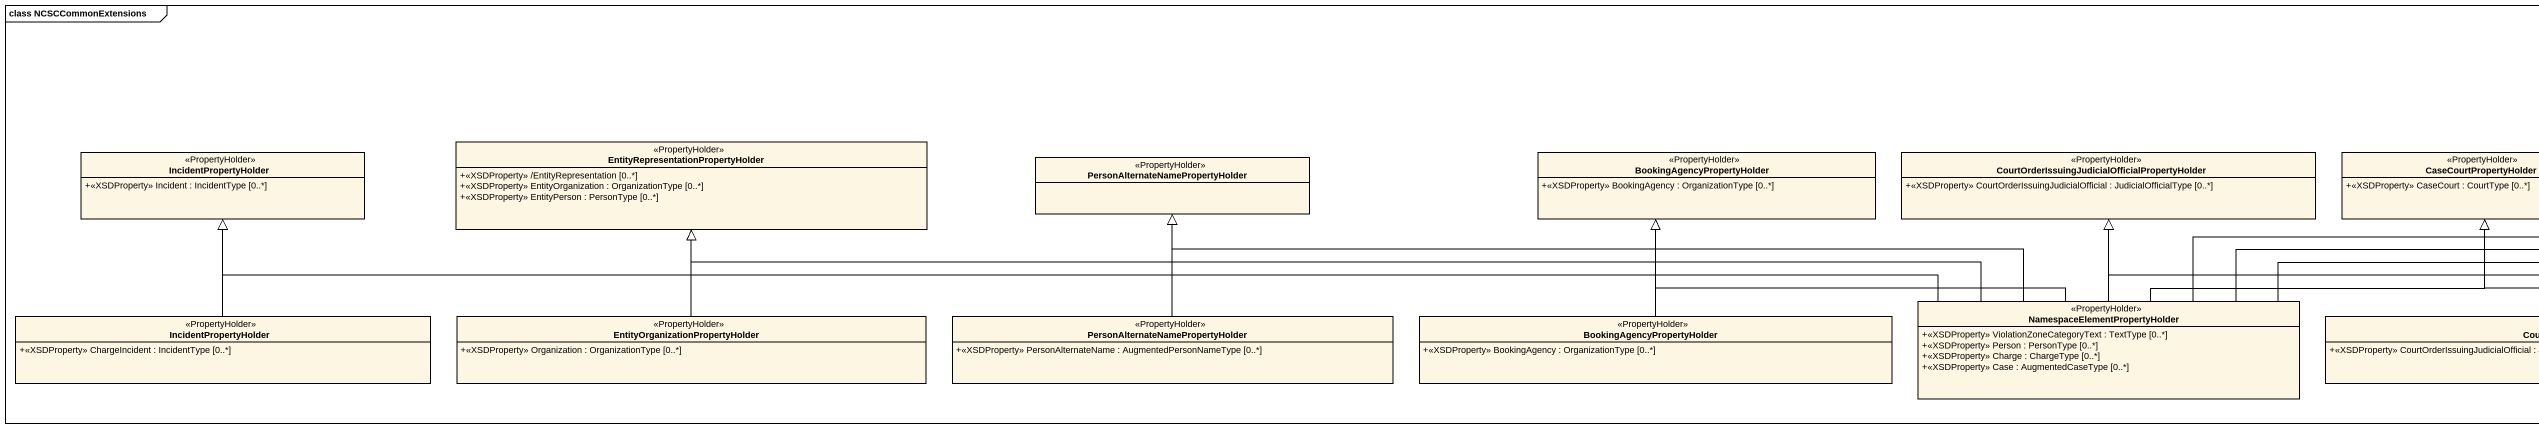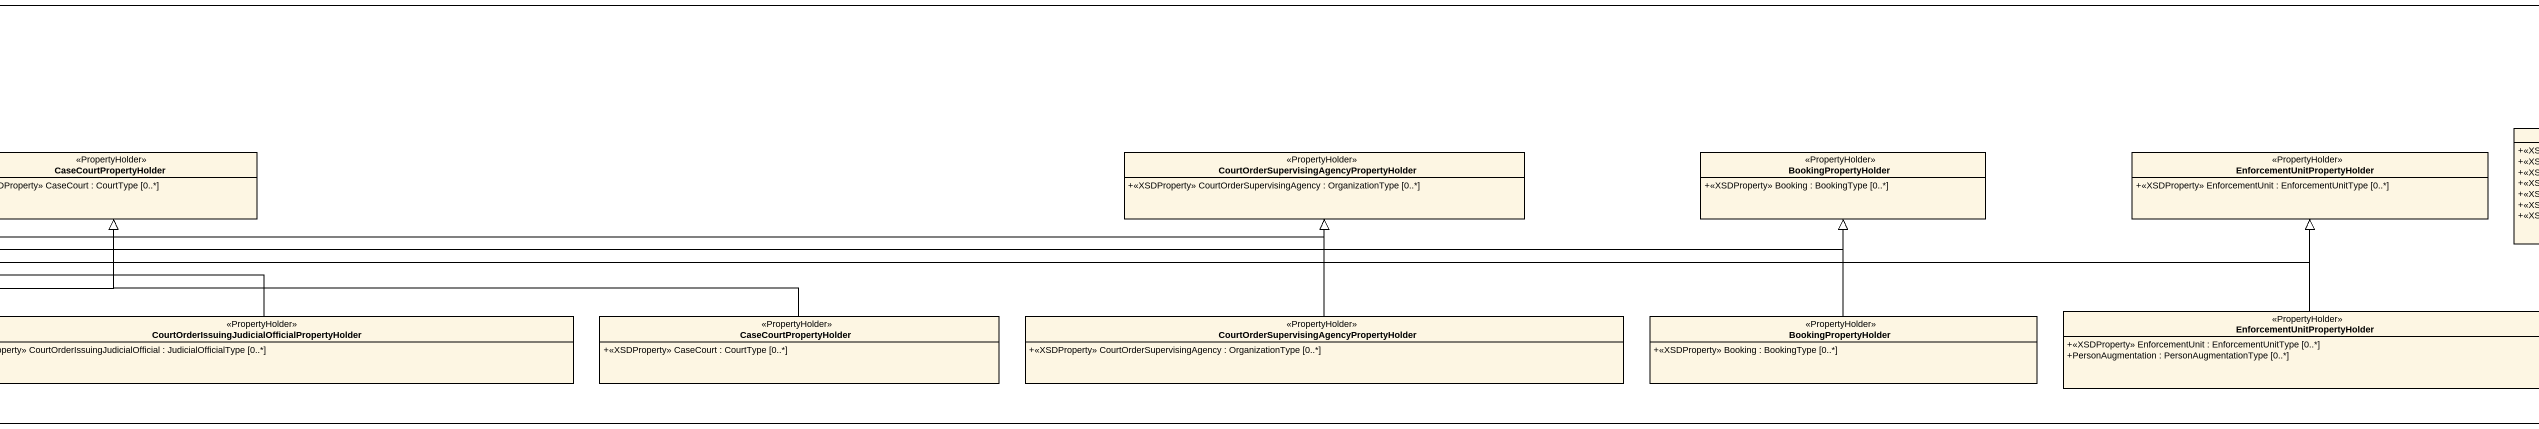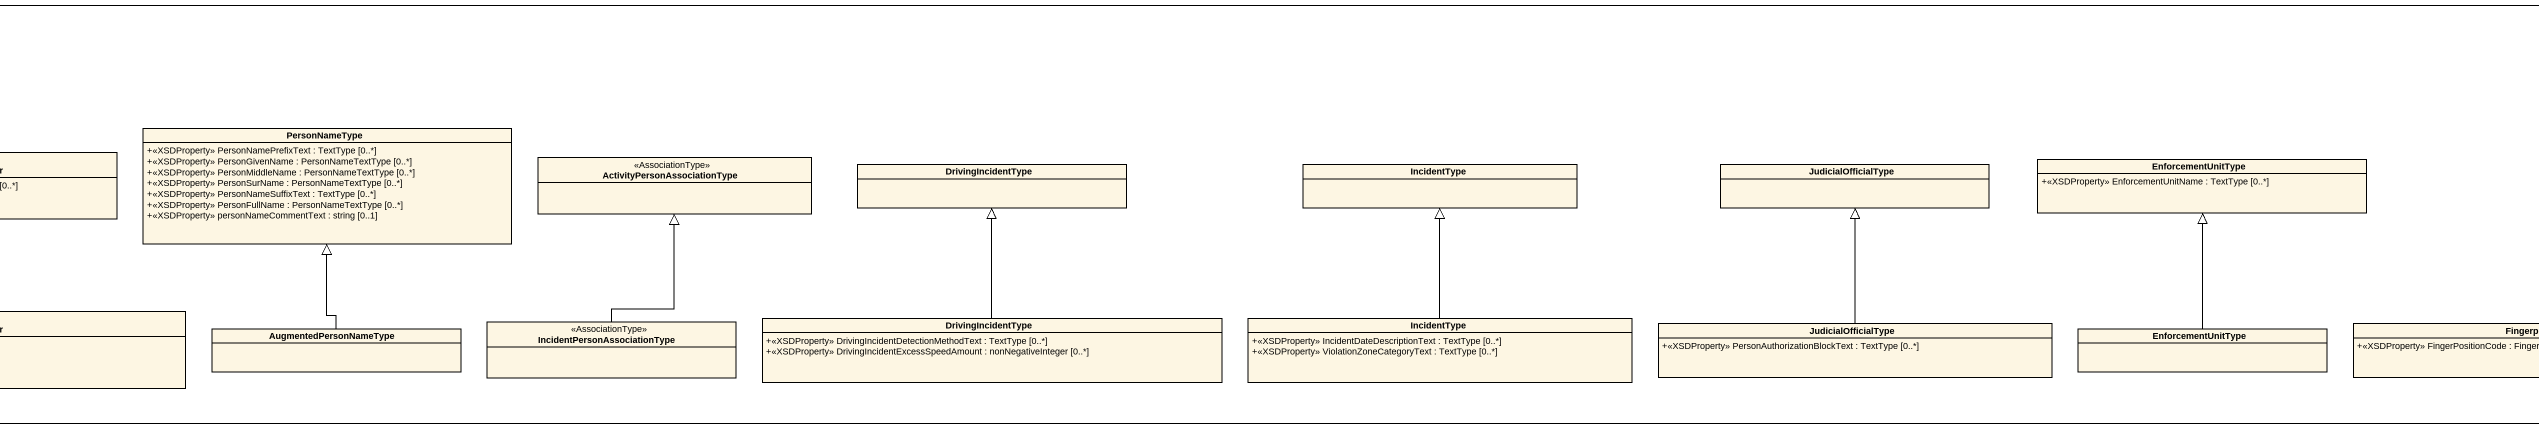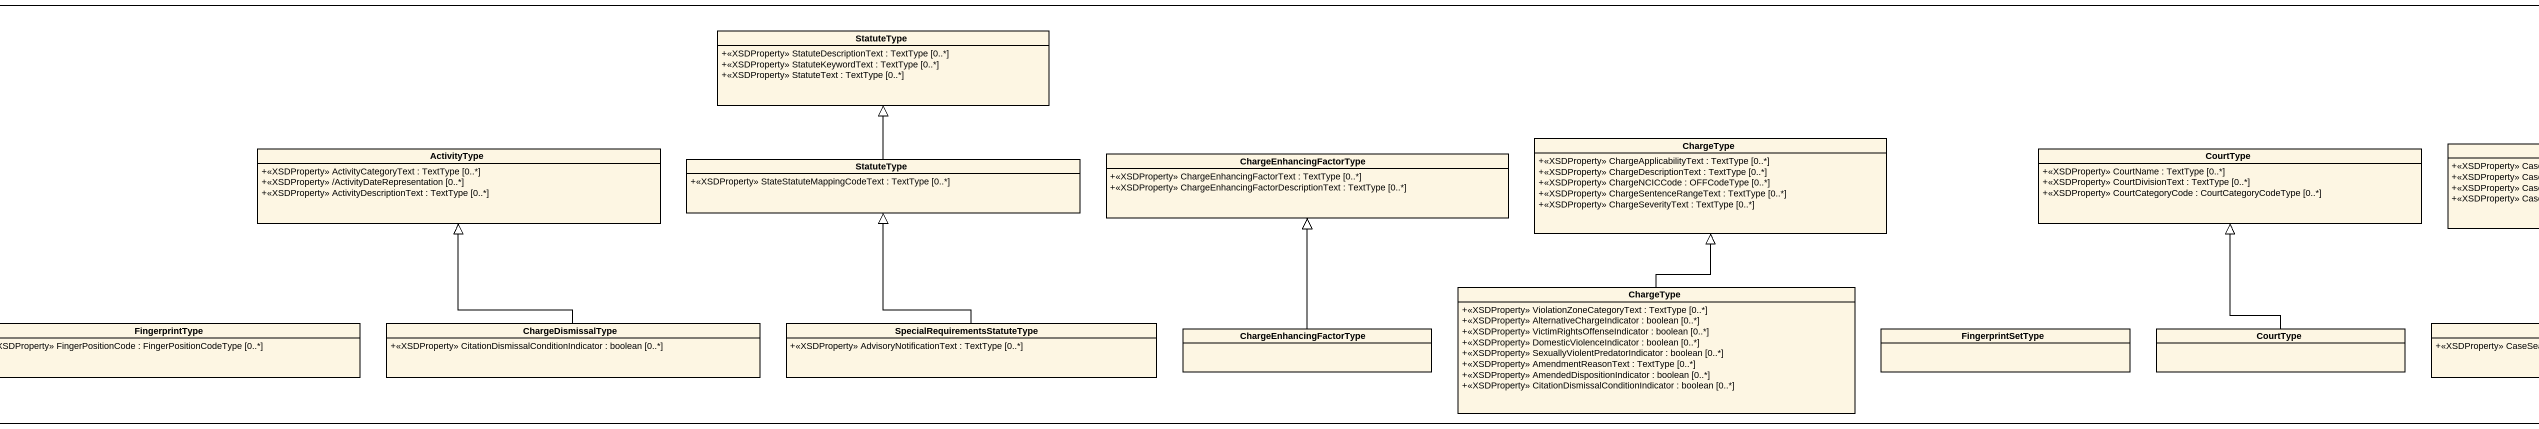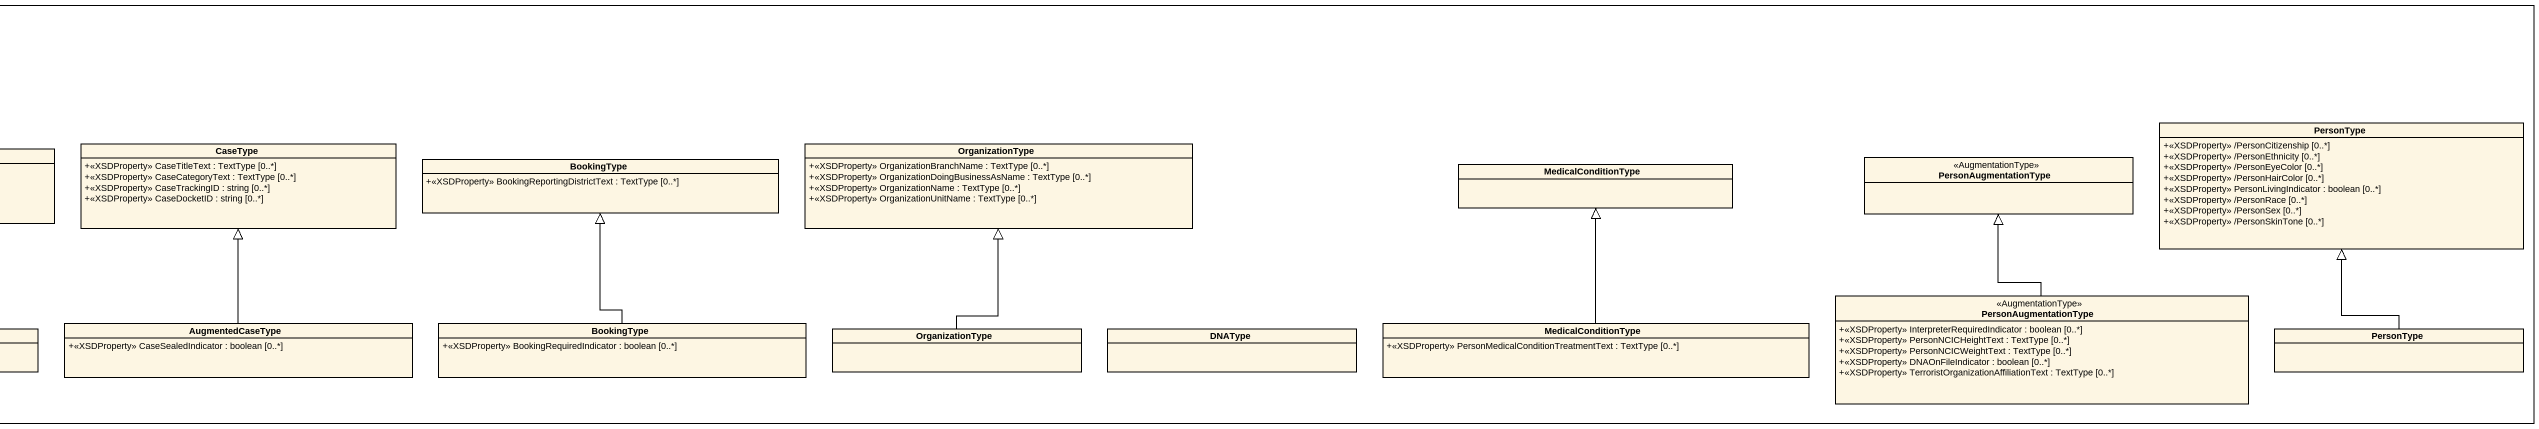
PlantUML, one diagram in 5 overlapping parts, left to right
@startuml
mainframe class NCSCCommonExtensions
hide circle
hide empty members
skinparam classAttributeIconSize 0
class StatuteType {
  +<<XSDProperty>> StatuteDescriptionText : TextType [0..*]
  +<<XSDProperty>> StatuteKeywordText : TextType [0..*]
  +<<XSDProperty>> StatuteText : TextType [0..*]
}
class IncidentPropertyHolder <<PropertyHolder>> {
  +<<XSDProperty>> Incident : IncidentType [0..*]
}
class "EntityRepresentationPropertyHolder" as EntityRepresentationProperty <<PropertyHolder>> {
  +<<XSDProperty>> /EntityRepresentation [0..*]
  +<<XSDProperty>> EntityOrganization : OrganizationType [0..*]
  +<<XSDProperty>> EntityPerson : PersonType [0..*]
}
class BookingAgencyPropertyHolder <<PropertyHolder>> {
  +<<XSDProperty>> BookingAgency : OrganizationType [0..*]
}
class "CourtOrderIssuingJudicialOfficialPropertyHolder" as CourtOrderIssuingJudicialOff <<PropertyHolder>> {
  +<<XSDProperty>> CourtOrderIssuingJudicialOfficial : JudicialOfficialType [0..*]
}
class CaseCourtPropertyHolder <<PropertyHolder>> {
  +<<XSDProperty>> CaseCourt : CourtType [0..*]
}
class "CourtOrderSupervisingAgencyPropertyHolder" as CourtOrderSupervisingAgencyP <<PropertyHolder>> {
  +<<XSDProperty>> CourtOrderSupervisingAgency : OrganizationType [0..*]
}
class BookingPropertyHolder <<PropertyHolder>> {
  +<<XSDProperty>> Booking : BookingType [0..*]
}
class "EnforcementUnitPropertyHolder" as EnforcementUnitPropertyHolde <<PropertyHolder>> {
  +<<XSDProperty>> EnforcementUnit : EnforcementUnitType [0..*]
}
class PersonNameType {
  +<<XSDProperty>> PersonNamePrefixText : TextType [0..*]
  +<<XSDProperty>> PersonGivenName : PersonNameTextType [0..*]
  +<<XSDProperty>> PersonMiddleName : PersonNameTextType [0..*]
  +<<XSDProperty>> PersonSurName : PersonNameTextType [0..*]
  +<<XSDProperty>> PersonNameSuffixText : TextType [0..*]
  +<<XSDProperty>> PersonFullName : PersonNameTextType [0..*]
  +<<XSDProperty>> personNameCommentText : string [0..1]
}
class ActivityType {
  +<<XSDProperty>> ActivityCategoryText : TextType [0..*]
  +<<XSDProperty>> /ActivityDateRepresentation [0..*]
  +<<XSDProperty>> ActivityDescriptionText : TextType [0..*]
}
class ChargeEnhancingFactorType {
  +<<XSDProperty>> ChargeEnhancingFactorText : TextType [0..*]
  +<<XSDProperty>> ChargeEnhancingFactorDescriptionText : TextType [0..*]
}
class ChargeType {
  +<<XSDProperty>> ChargeApplicabilityText : TextType [0..*]
  +<<XSDProperty>> ChargeDescriptionText : TextType [0..*]
  +<<XSDProperty>> ChargeNCICCode : OFFCodeType [0..*]
  +<<XSDProperty>> ChargeSentenceRangeText : TextType [0..*]
  +<<XSDProperty>> ChargeSeverityText : TextType [0..*]
}
class CourtType {
  +<<XSDProperty>> CourtName : TextType [0..*]
  +<<XSDProperty>> CourtDivisionText : TextType [0..*]
  +<<XSDProperty>> CourtCategoryCode : CourtCategoryCodeType [0..*]
}
class CaseType {
  +<<XSDProperty>> CaseTitleText : TextType [0..*]
  +<<XSDProperty>> CaseCategoryText : TextType [0..*]
  +<<XSDProperty>> CaseTrackingID : string [0..*]
  +<<XSDProperty>> CaseDocketID : string [0..*]
}
class OrganizationType {
  +<<XSDProperty>> OrganizationBranchName : TextType [0..*]
  +<<XSDProperty>> OrganizationDoingBusinessAsName : TextType [0..*]
  +<<XSDProperty>> OrganizationName : TextType [0..*]
  +<<XSDProperty>> OrganizationUnitName : TextType [0..*]
}
class PersonType {
  +<<XSDProperty>> /PersonCitizenship [0..*]
  +<<XSDProperty>> /PersonEthnicity [0..*]
  +<<XSDProperty>> /PersonEyeColor [0..*]
  +<<XSDProperty>> /PersonHairColor [0..*]
  +<<XSDProperty>> PersonLivingIndicator : boolean [0..*]
  +<<XSDProperty>> /PersonRace [0..*]
  +<<XSDProperty>> /PersonSex [0..*]
  +<<XSDProperty>> /PersonSkinTone [0..*]
}
class "PersonAlternateNamePropertyHolder" as PersonAlternateNamePropertyH <<PropertyHolder>>
class "ActivityPersonAssociationType" as ActivityPersonAssociationTyp <<AssociationType>>
class DrivingIncidentType
class IncidentType
class JudicialOfficialType
class EnforcementUnitType {
  +<<XSDProperty>> EnforcementUnitName : TextType [0..*]
}
class "StatuteType" as StatuteType_2 {
  +<<XSDProperty>> StateStatuteMappingCodeText : TextType [0..*]
}
class BookingType {
  +<<XSDProperty>> BookingReportingDistrictText : TextType [0..*]
}
class MedicalConditionType
class PersonAugmentationType <<AugmentationType>>
class "NamespaceElementPropertyHolder" as NamespaceElementPropertyHold <<PropertyHolder>> {
  +<<XSDProperty>> ViolationZoneCategoryText : TextType [0..*]
  +<<XSDProperty>> Person : PersonType [0..*]
  +<<XSDProperty>> Charge : ChargeType [0..*]
  +<<XSDProperty>> Case : AugmentedCaseType [0..*]
}
class "EnforcementUnitPropertyHolder" as EnforcementUnitPropertyHolde_2 <<PropertyHolder>> {
  +<<XSDProperty>> EnforcementUnit : EnforcementUnitType [0..*]
  +PersonAugmentation : PersonAugmentationType [0..*]
}
class "ChargeType" as ChargeType_2 {
  +<<XSDProperty>> ViolationZoneCategoryText : TextType [0..*]
  +<<XSDProperty>> AlternativeChargeIndicator : boolean [0..*]
  +<<XSDProperty>> VictimRightsOffenseIndicator : boolean [0..*]
  +<<XSDProperty>> DomesticViolenceIndicator : boolean [0..*]
  +<<XSDProperty>> SexuallyViolentPredatorIndicator : boolean [0..*]
  +<<XSDProperty>> AmendmentReasonText : TextType [0..*]
  +<<XSDProperty>> AmendedDispositionIndicator : boolean [0..*]
  +<<XSDProperty>> CitationDismissalConditionIndicator : boolean [0..*]
}
class "PersonAugmentationType" as PersonAugmentationType_2 <<AugmentationType>> {
  +<<XSDProperty>> InterpreterRequiredIndicator : boolean [0..*]
  +<<XSDProperty>> PersonNCICHeightText : TextType [0..*]
  +<<XSDProperty>> PersonNCICWeightText : TextType [0..*]
  +<<XSDProperty>> DNAOnFileIndicator : boolean [0..*]
  +<<XSDProperty>> TerroristOrganizationAffiliationText : TextType [0..*]
}
class "IncidentPropertyHolder" as IncidentPropertyHolder_2 <<PropertyHolder>> {
  +<<XSDProperty>> ChargeIncident : IncidentType [0..*]
}
class "EntityOrganizationPropertyHolder" as EntityOrganizationPropertyHo <<PropertyHolder>> {
  +<<XSDProperty>> Organization : OrganizationType [0..*]
}
class "PersonAlternateNamePropertyHolder" as PersonAlternateNamePropertyH_2 <<PropertyHolder>> {
  +<<XSDProperty>> PersonAlternateName : AugmentedPersonNameType [0..*]
}
class "BookingAgencyPropertyHolder" as BookingAgencyPropertyHolder_2 <<PropertyHolder>> {
  +<<XSDProperty>> BookingAgency : OrganizationType [0..*]
}
class "CourtOrderIssuingJudicialOfficialPropertyHolder" as CourtOrderIssuingJudicialOff_2 <<PropertyHolder>> {
  +<<XSDProperty>> CourtOrderIssuingJudicialOfficial : JudicialOfficialType [0..*]
}
class "CaseCourtPropertyHolder" as CaseCourtPropertyHolder_2 <<PropertyHolder>> {
  +<<XSDProperty>> CaseCourt : CourtType [0..*]
}
class "CourtOrderSupervisingAgencyPropertyHolder" as CourtOrderSupervisingAgencyP_2 <<PropertyHolder>> {
  +<<XSDProperty>> CourtOrderSupervisingAgency : OrganizationType [0..*]
}
class "BookingPropertyHolder" as BookingPropertyHolder_2 <<PropertyHolder>> {
  +<<XSDProperty>> Booking : BookingType [0..*]
}
class AugmentedPersonNameType
class "IncidentPersonAssociationType" as IncidentPersonAssociationTyp <<AssociationType>>
class "DrivingIncidentType" as DrivingIncidentType_2 {
  +<<XSDProperty>> DrivingIncidentDetectionMethodText : TextType [0..*]
  +<<XSDProperty>> DrivingIncidentExcessSpeedAmount : nonNegativeInteger [0..*]
}
class "IncidentType" as IncidentType_2 {
  +<<XSDProperty>> IncidentDateDescriptionText : TextType [0..*]
  +<<XSDProperty>> ViolationZoneCategoryText : TextType [0..*]
}
class "JudicialOfficialType" as JudicialOfficialType_2 {
  +<<XSDProperty>> PersonAuthorizationBlockText : TextType [0..*]
}
class "EnforcementUnitType" as EnforcementUnitType_2
class FingerprintType {
  +<<XSDProperty>> FingerPositionCode : FingerPositionCodeType [0..*]
}
class ChargeDismissalType {
  +<<XSDProperty>> CitationDismissalConditionIndicator : boolean [0..*]
}
class "SpecialRequirementsStatuteType" as SpecialRequirementsStatuteTy {
  +<<XSDProperty>> AdvisoryNotificationText : TextType [0..*]
}
class "ChargeEnhancingFactorType" as ChargeEnhancingFactorType_2
class FingerprintSetType
class "CourtType" as CourtType_2
class AugmentedCaseType {
  +<<XSDProperty>> CaseSealedIndicator : boolean [0..*]
}
class "BookingType" as BookingType_2 {
  +<<XSDProperty>> BookingRequiredIndicator : boolean [0..*]
}
class "OrganizationType" as OrganizationType_2
class DNAType
class "MedicalConditionType" as MedicalConditionType_2 {
  +<<XSDProperty>> PersonMedicalConditionTreatmentText : TextType [0..*]
}
class "PersonType" as PersonType_2
StatuteType_2 -up-|> StatuteType
NamespaceElementPropertyHold -left-|> IncidentPropertyHolder
NamespaceElementPropertyHold -left-|> EntityRepresentationProperty
NamespaceElementPropertyHold -left-|> BookingAgencyPropertyHolder
NamespaceElementPropertyHold -up-|> CourtOrderIssuingJudicialOff
NamespaceElementPropertyHold -right-|> CaseCourtPropertyHolder
NamespaceElementPropertyHold -right-|> CourtOrderSupervisingAgencyP
NamespaceElementPropertyHold -right-|> BookingPropertyHolder
NamespaceElementPropertyHold -right-|> EnforcementUnitPropertyHolde
NamespaceElementPropertyHold -left-|> PersonAlternateNamePropertyH
EnforcementUnitPropertyHolde_2 -up-|> EnforcementUnitPropertyHolde
ChargeType_2 -up-|> ChargeType
PersonAugmentationType_2 -up-|> PersonAugmentationType
IncidentPropertyHolder_2 -up-|> IncidentPropertyHolder
EntityOrganizationPropertyHo -up-|> EntityRepresentationProperty
PersonAlternateNamePropertyH_2 -up-|> PersonAlternateNamePropertyH
BookingAgencyPropertyHolder_2 -up-|> BookingAgencyPropertyHolder
CourtOrderIssuingJudicialOff_2 -left-|> CourtOrderIssuingJudicialOff
CaseCourtPropertyHolder_2 -left-|> CaseCourtPropertyHolder
CourtOrderSupervisingAgencyP_2 -up-|> CourtOrderSupervisingAgencyP
BookingPropertyHolder_2 -up-|> BookingPropertyHolder
AugmentedPersonNameType -up-|> PersonNameType
IncidentPersonAssociationTyp -up-|> ActivityPersonAssociationTyp
DrivingIncidentType_2 -up-|> DrivingIncidentType
IncidentType_2 -up-|> IncidentType
JudicialOfficialType_2 -up-|> JudicialOfficialType
EnforcementUnitType_2 -up-|> EnforcementUnitType
ChargeDismissalType -up-|> ActivityType
SpecialRequirementsStatuteTy -up-|> StatuteType_2
ChargeEnhancingFactorType_2 -up-|> ChargeEnhancingFactorType
CourtType_2 -up-|> CourtType
AugmentedCaseType -up-|> CaseType
BookingType_2 -up-|> BookingType
OrganizationType_2 -up-|> OrganizationType
MedicalConditionType_2 -up-|> MedicalConditionType
PersonType_2 -up-|> PersonType
@enduml
